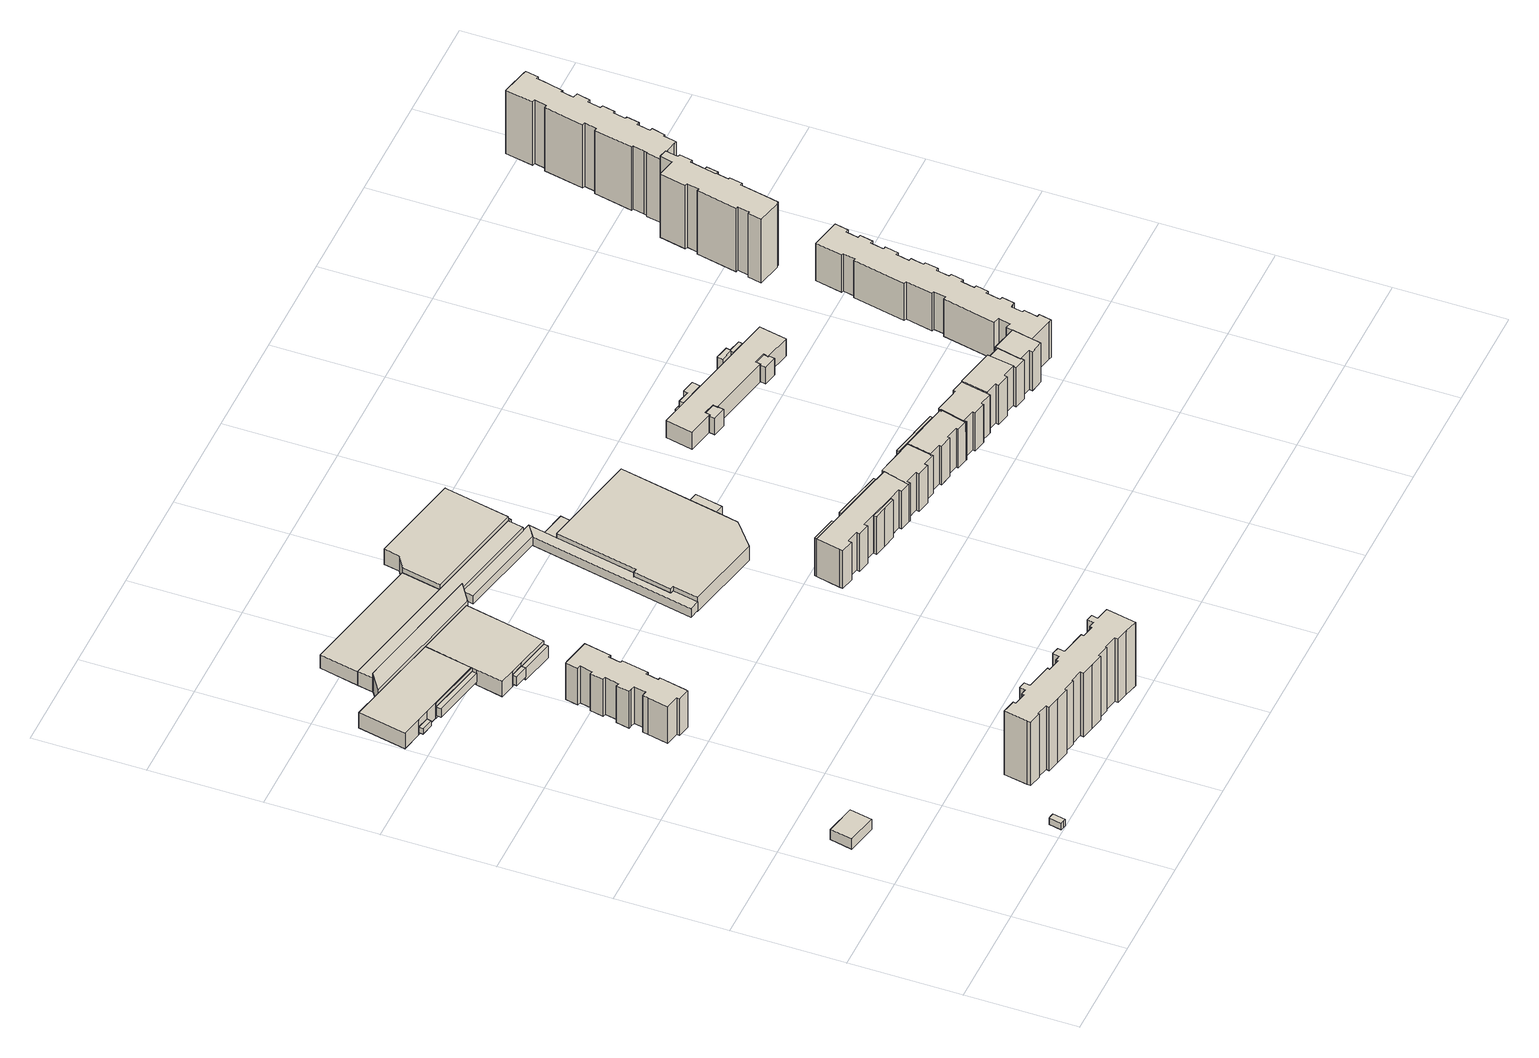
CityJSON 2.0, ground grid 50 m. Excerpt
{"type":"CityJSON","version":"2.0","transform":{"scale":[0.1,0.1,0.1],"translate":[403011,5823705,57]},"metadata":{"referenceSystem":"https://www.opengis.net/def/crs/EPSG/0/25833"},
"CityObjects":{
"building1":{"type":"Building","attributes":{"Gemeindeschluessel":"11000010","BezugspunktDach":"2200","function":"31001_2000","measuredHeight":5.37,"storeysAboveGround":1},"address":[{"country":"Germany","locality":"Berlin","thoroughfareNumber":"54 (2)","thoroughfareName":"Mehrower Allee"}],"geometry":[{"type":"Solid","lod":"1","boundaries":[[[[0,1,2,3]],[[4,5,6,7]],[[4,7,3,2]],[[5,4,2,1]],[[6,5,1,0]],[[7,6,0,3]]]]}]},
"building2":{"type":"Building","attributes":{"Gemeindeschluessel":"11000010","BezugspunktDach":"2200","function":"31001_2523","measuredHeight":3.44,"storeysAboveGround":1},"address":[{"country":"Germany","locality":"Berlin","thoroughfareNumber":"70 (1)","thoroughfareName":"Lea-Grundig-Straße"}],"geometry":[{"type":"Solid","lod":"1","boundaries":[[[[8,9,10,11,12,13]],[[14,15,16,17,18,19]],[[14,19,13,12]],[[15,14,12,11]],[[16,15,11,10]],[[17,16,10,9]],[[18,17,9,8]],[[19,18,8,13]]]]}]},
"building3":{"type":"Building","attributes":{"Gemeindeschluessel":"11000010","BezugspunktDach":"2200","function":"51009_1610","measuredHeight":2.82,"storeysAboveGround":0},"address":[{"country":"Germany","locality":"Berlin"}],"geometry":[{"type":"Solid","lod":"1","boundaries":[[[[20,21,22,23]],[[24,25,26,27]],[[24,27,23,22]],[[25,24,22,21]],[[26,25,21,20]],[[27,26,20,23]]]]}]},
"building4":{"type":"Building","attributes":{"Gemeindeschluessel":"11000010","BezugspunktDach":"2200","function":"31001_1010","measuredHeight":19.75,"storeysAboveGround":6},"address":[{"country":"Germany","locality":"Berlin","thoroughfareNumber":"1, 3, 5","thoroughfareName":"Oberweißbacher Straße"}],"geometry":[{"type":"Solid","lod":"1","boundaries":[[[[28,29,30,31,32,33,34,35,36,37,38,39,40,41,42,43,44,45,46,47,48,49,50,51,52,53,54,55,56,57]],[[58,59,60,61,62,63,64,65,66,67,68,69,70,71,72,73,74,75,76,77,78,79,80,81,82,83,84,85,86,87]],[[58,87,57,56]],[[59,58,56,55]],[[60,59,55,54]],[[61,60,54,53]],[[62,61,53,52]],[[63,62,52,51]],[[64,63,51,50]],[[65,64,50,49]],[[66,65,49,48]],[[67,66,48,47]],[[68,67,47,46]],[[69,68,46,45]],[[70,69,45,44]],[[71,70,44,43]],[[72,71,43,42]],[[73,72,42,41]],[[74,73,41,40]],[[75,74,40,39]],[[76,75,39,38]],[[77,76,38,37]],[[78,77,37,36]],[[79,78,36,35]],[[80,79,35,34]],[[81,80,34,33]],[[82,81,33,32]],[[83,82,32,31]],[[84,83,31,30]],[[85,84,30,29]],[[86,85,29,28]],[[87,86,28,57]]]]}]},
"building5":{"type":"Building","attributes":{"Gemeindeschluessel":"11000010","BezugspunktDach":"2200","function":"51009_1610","measuredHeight":4.54,"storeysAboveGround":0},"address":[{"country":"Germany","locality":"Berlin"}],"geometry":[{"type":"Solid","lod":"1","boundaries":[[[[88,89,90,91]],[[92,93,94,95]],[[92,95,91,90]],[[93,92,90,89]],[[94,93,89,88]],[[95,94,88,91]]]]}]},
"building6":{"type":"Building","attributes":{"Gemeindeschluessel":"11000010","BezugspunktDach":"2200","function":"31001_1010","measuredHeight":34.11,"storeysAboveGround":11},"address":[{"country":"Germany","locality":"Berlin","thoroughfareNumber":"80, 82, 84","thoroughfareName":"Mehrower Allee"}],"geometry":[{"type":"Solid","lod":"1","boundaries":[[[[96,97,98,99,100,101,102,103,104,105,106,107,108,109,110,111,112,113,114,115,116,117,118,119,120,121,122,123,124,125,126,127,128,129,130,131,132,133,134,135,136,137,138,139,140,141,142,143,144]],[[145,146,147,148,149,150,151,152,153,154,155,156,157,158,159,160,161,162,163,164,165,166,167,168,169,170,171,172,173,174,175,176,177,178,179,180,181,182,183,184,185,186,187,188,189,190,191,192,193]],[[145,193,144,143]],[[146,145,143,142]],[[147,146,142,141]],[[148,147,141,140]],[[149,148,140,139]],[[150,149,139,138]],[[151,150,138,137]],[[152,151,137,136]],[[153,152,136,135]],[[154,153,135,134]],[[155,154,134,133]],[[156,155,133,132]],[[157,156,132,131]],[[158,157,131,130]],[[159,158,130,129]],[[160,159,129,128]],[[161,160,128,127]],[[162,161,127,126]],[[163,162,126,125]],[[164,163,125,124]],[[165,164,124,123]],[[166,165,123,122]],[[167,166,122,121]],[[168,167,121,120]],[[169,168,120,119]],[[170,169,119,118]],[[171,170,118,117]],[[172,171,117,116]],[[173,172,116,115]],[[174,173,115,114]],[[175,174,114,113]],[[176,175,113,112]],[[177,176,112,111]],[[178,177,111,110]],[[179,178,110,109]],[[180,179,109,108]],[[181,180,108,107]],[[182,181,107,106]],[[183,182,106,105]],[[184,183,105,104]],[[185,184,104,103]],[[186,185,103,102]],[[187,186,102,101]],[[188,187,101,100]],[[189,188,100,99]],[[190,189,99,98]],[[191,190,98,97]],[[192,191,97,96]],[[193,192,96,144]]]]}]},
"building7":{"type":"Building","attributes":{"Gemeindeschluessel":"11000010","BezugspunktDach":"2200","function":"51009_1610","measuredHeight":5.27,"storeysAboveGround":0},"address":[{"country":"Germany","locality":"Berlin"}],"geometry":[{"type":"Solid","lod":"1","boundaries":[[[[194,195,196,197]],[[198,199,200,201]],[[198,201,197,196]],[[199,198,196,195]],[[200,199,195,194]],[[201,200,194,197]]]]}]},
"building8":{"type":"Building","attributes":{"name":"Tal Center","Gemeindeschluessel":"11000010","function":"31001_2052"},"address":[{"country":"Germany","locality":"Berlin","thoroughfareNumber":"7, 9","thoroughfareName":"Oberweißbacher Straße"}],"children":["building8-1","building8-2","building8-3","building8-4","building8-5","building8-6","building8-7","building8-8","building8-9"]},
"building8-1":{"type":"BuildingPart","attributes":{"BezugspunktDach":"2200","measuredHeight":8.15,"storeysAboveGround":2},"parents":["building8"],"geometry":[{"type":"MultiSurface","lod":"1","boundaries":[[[202,203,204,205,206,207,208,209]],[[210,211,212,213,214,215,216,217]],[[210,217,209,208]],[[211,210,208,207]],[[218,219,218,207,211,207,206]],[[214,213,205,204]],[[220,221,204,203]],[[216,215,203,202]],[[217,216,202,209]],[[211,207,218,219]],[[212,219,218,206]],[[213,212,206,205]],[[222,215,214,221,220]]]}]},
"building8-2":{"type":"BuildingPart","attributes":{"BezugspunktDach":"2200","measuredHeight":6.35,"storeysAboveGround":2},"parents":["building8"],"geometry":[{"type":"MultiSurface","lod":"1","boundaries":[[[223,221,220,224]],[[215,214,225,226]],[[215,226,224,220]],[[225,214,221,223]],[[226,225,223,224]],[[215,227,220,221,214,228]]]}]},
"building8-3":{"type":"BuildingPart","attributes":{"BezugspunktDach":"2200","measuredHeight":8.08,"storeysAboveGround":2},"parents":["building8"],"geometry":[{"type":"Solid","lod":"1","boundaries":[[[[207,218,229,230]],[[231,219,211,232]],[[231,232,230,229]],[[232,211,207,230]],[[219,231,229,218]],[[211,219,218,207]]]]}]},
"building8-4":{"type":"BuildingPart","attributes":{"BezugspunktDach":"2200","measuredHeight":8.08,"storeysAboveGround":2},"parents":["building8"],"geometry":[{"type":"Solid","lod":"1","boundaries":[[[[233,234,229,218,206,235,236,237]],[[238,239,212,219,231,240,241,242]],[[238,242,237,236]],[[239,238,236,235]],[[219,212,206,218]],[[240,231,229,234]],[[241,240,234,233]],[[242,241,233,237]],[[212,239,235,206]],[[231,219,218,229]]]]}]},
"building8-5":{"type":"BuildingPart","attributes":{"BezugspunktDach":"2200","measuredHeight":10.03,"storeysAboveGround":2},"parents":["building8"],"geometry":[{"type":"MultiSurface","lod":"1","boundaries":[[[243,244,245,246,247,248]],[[249,250,251,252,253,239]],[[249,239,248,247]],[[250,249,247,246]],[[254,255,246,245]],[[252,251,245,244]],[[253,252,244,243]],[[256,235,206,212,253,243,248],[213,212,206,205]],[[251,250,255,254]],[[206,212,213,205]],[[239,212,206,235,256]]]}]},
"building8-6":{"type":"BuildingPart","attributes":{"BezugspunktDach":"2200","measuredHeight":7.48,"storeysAboveGround":2},"parents":["building8"],"geometry":[{"type":"MultiSurface","lod":"1","boundaries":[[[254,257,258,259,260,261,255]],[[262,263,264,265,266,251,250]],[[262,250,255,261]],[[267,268,261,260]],[[264,263,269,270]],[[265,264,259,258]],[[266,265,258,257]],[[251,266,257,254]],[[263,262,268,267]],[[270,269,260,259]],[[250,251,254,255]]]}]},
"building8-7":{"type":"BuildingPart","attributes":{"BezugspunktDach":"2200","measuredHeight":4.3,"storeysAboveGround":2},"parents":["building8"],"geometry":[{"type":"Solid","lod":"1","boundaries":[[[[271,272,273,274]],[[275,276,277,278]],[[276,275,273,272]],[[277,276,272,271]],[[278,277,271,274]],[[275,278,274,273]]]]}]},
"building8-8":{"type":"BuildingPart","attributes":{"BezugspunktDach":"2200","measuredHeight":8.22,"storeysAboveGround":2},"parents":["building8"],"geometry":[{"type":"MultiSurface","lod":"1","boundaries":[[[279,280,281,282,283,284,285,286,287,288]],[[289,290,291,292,293,275,278,294,270,269]],[[289,295,267,288,287]],[[290,289,287,286]],[[291,290,286,285]],[[292,291,285,284]],[[293,292,284,283]],[[275,293,283,282]],[[296,274,273,282,281]],[[275,297,275,278]],[[294,278,281,280]],[[270,294,280,279]],[[260,259,270,279,288]],[[269,298,267,295,289]],[[278,275,297,273,274,296]],[[299,269,270,259,260]]]}]},
"building8-9":{"type":"BuildingPart","attributes":{"BezugspunktDach":"2200","measuredHeight":8.09,"storeysAboveGround":2},"parents":["building8"],"geometry":[{"type":"Solid","lod":"1","boundaries":[[[[267,295,300,268]],[[301,302,263,262]],[[301,262,268,300]],[[302,301,300,295]],[[263,302,295,289,269,267]],[[267,269,289,295]],[[262,263,267,268]]]]}]},
"building9":{"type":"Building","attributes":{"Gemeindeschluessel":"11000010","BezugspunktDach":"2200","function":"51009_1610","measuredHeight":4.41,"storeysAboveGround":0},"address":[{"country":"Germany","locality":"Berlin"}],"geometry":[{"type":"Solid","lod":"1","boundaries":[[[[303,304,305,306,307]],[[308,309,310,311,312]],[[308,312,307,306]],[[309,308,306,305]],[[310,309,305,304]],[[311,310,304,303]],[[312,311,303,307]]]]}]},
"building10":{"type":"Building","attributes":{"Gemeindeschluessel":"11000010","BezugspunktDach":"2200","function":"51009_1610","measuredHeight":4.65,"storeysAboveGround":0},"address":[{"country":"Germany","locality":"Berlin"}],"geometry":[{"type":"Solid","lod":"1","boundaries":[[[[313,314,315,316,317,318,319,320,321,322]],[[323,324,325,326,327,328,329,330,331,332]],[[323,332,322,321]],[[324,323,321,320]],[[325,324,320,319]],[[326,325,319,318]],[[327,326,318,317]],[[328,327,317,316]],[[329,328,316,315]],[[330,329,315,314]],[[331,330,314,313]],[[332,331,313,322]]]]}]},
"building11":{"type":"Building","attributes":{"Gemeindeschluessel":"11000010","BezugspunktDach":"2200","function":"31001_2053","measuredHeight":7.64,"storeysAboveGround":1},"address":[{"country":"Germany","locality":"Berlin","thoroughfareNumber":"2, 4","thoroughfareName":"Oberweißbacher Straße"}],"geometry":[{"type":"Solid","lod":"1","boundaries":[[[[333,334,335,336,337,338,339,340,341,342,343,344]],[[345,346,347,348,349,350,351,352,353,354,355,356]],[[345,356,344,343]],[[346,345,343,342]],[[347,346,342,341]],[[348,347,341,340]],[[349,348,340,339]],[[350,349,339,338]],[[351,350,338,337]],[[352,351,337,336]],[[353,352,336,335]],[[354,353,335,334]],[[355,354,334,333]],[[356,355,333,344]]]]}]},
"building12":{"type":"Building","attributes":{"Gemeindeschluessel":"11000010","BezugspunktDach":"2200","function":"51009_1610","measuredHeight":5.25,"storeysAboveGround":0},"address":[{"country":"Germany","locality":"Berlin"}],"geometry":[{"type":"Solid","lod":"1","boundaries":[[[[357,358,359,360]],[[361,362,363,364]],[[361,364,360,359]],[[362,361,359,358]],[[363,362,358,357]],[[364,363,357,360]]]]}]},
"building13":{"type":"Building","attributes":{"Gemeindeschluessel":"11000010","function":"51009_1610"},"address":[{"country":"Germany","locality":"Berlin"}],"children":["building13-1","building13-2"]},
"building13-1":{"type":"BuildingPart","attributes":{"BezugspunktDach":"2200","measuredHeight":4.47,"storeysAboveGround":0},"parents":["building13"],"geometry":[{"type":"Solid","lod":"1","boundaries":[[[[365,366,367,368,369]],[[370,371,372,373,374]],[[370,374,369,368]],[[371,370,368,367]],[[372,371,367,366]],[[374,373,365,369]],[[373,372,366,365]]]]}]},
"building13-2":{"type":"BuildingPart","attributes":{"BezugspunktDach":"2200","measuredHeight":4.79,"storeysAboveGround":0},"parents":["building13"],"geometry":[{"type":"MultiSurface","lod":"1","boundaries":[[[375,376,377,378,379,380]],[[381,382,373,372,383,384]],[[381,384,380,379]],[[382,381,379,378]],[[373,382,378,377]],[[366,365,373,377,376]],[[383,372,376,375]],[[384,383,375,380]],[[372,373,365,366]]]}]},
"building14":{"type":"Building","attributes":{"Gemeindeschluessel":"11000010","BezugspunktDach":"2200","function":"51009_1610","measuredHeight":5.05,"storeysAboveGround":0},"address":[{"country":"Germany","locality":"Berlin"}],"geometry":[{"type":"Solid","lod":"1","boundaries":[[[[385,386,387,388]],[[352,389,390,353]],[[352,353,388,387]],[[389,352,387,386]],[[390,389,386,385]],[[353,390,385,388]]]]}]},
"building15":{"type":"Building","attributes":{"Gemeindeschluessel":"11000010","function":"31001_1010"},"address":[{"country":"Germany","locality":"Berlin","thoroughfareNumber":"79, 81, 83, 85, 87, 89, 91, 93, 95, 97","thoroughfareName":"Mehrower Allee"}],"children":["building15-1","building15-2","building15-3","building15-4","building15-5","building15-6","building15-7","building15-8","building15-9","building15-10","building15-11"]},
"building15-1":{"type":"BuildingPart","attributes":{"BezugspunktDach":"2200","measuredHeight":20.21,"storeysAboveGround":6},"parents":["building15"],"geometry":[{"type":"Solid","lod":"1","boundaries":[[[[391,392,393,394,395,396,397,398,399,400,401,402,403,404,405,406,407,408,409]],[[410,411,412,413,414,415,416,417,418,419,420,421,422,423,424,425,426,427,428]],[[410,428,409,408]],[[411,410,408,407]],[[413,412,406,405]],[[415,414,404,403]],[[416,415,403,402]],[[418,417,401,400]],[[419,418,400,399]],[[420,419,399,398]],[[422,421,397,396]],[[423,422,396,395]],[[424,423,395,394]],[[425,424,394,393]],[[426,425,393,392]],[[427,426,392,391]],[[428,427,391,409]],[[412,411,407,406]],[[405,404,414,413]],[[417,416,402,401]],[[398,397,421,420]]]]}]},
"building15-2":{"type":"BuildingPart","attributes":{"BezugspunktDach":"2200","measuredHeight":20.21,"storeysAboveGround":6},"parents":["building15"],"geometry":[{"type":"Solid","lod":"1","boundaries":[[[[406,429,430,407]],[[431,432,412,411]],[[431,411,407,430]],[[432,431,430,429]],[[412,432,429,406]],[[411,412,406,407]]]]}]},
"building15-3":{"type":"BuildingPart","attributes":{"BezugspunktDach":"2200","measuredHeight":20.53,"storeysAboveGround":6},"parents":["building15"],"geometry":[{"type":"MultiSurface","lod":"1","boundaries":[[[433,434,435,436,437,438,439,440,441,442,443]],[[444,445,446,447,448,449,450,451,452,453,454]],[[455,456,457,443,442]],[[446,445,441,440]],[[447,458,459,460,446,440,439]],[[448,447,439,438]],[[449,448,438,437]],[[450,449,437,436]],[[451,450,436,435]],[[452,451,435,434]],[[453,452,434,433]],[[454,453,433,443]],[[444,454,457,456,455]],[[445,461,444,442,441,462]],[[463,459,458,447]],[[463,446,460,459]]]}]},
"building15-4":{"type":"BuildingPart","attributes":{"BezugspunktDach":"2200","measuredHeight":20.32,"storeysAboveGround":6},"parents":["building15"],"geometry":[{"type":"MultiSurface","lod":"1","boundaries":[[[464,465,466,467,468,469,470,456,455,471,472,473,474]],[[416,475,476,444,454,477,478,479,480,481,482,483,417]],[[402,401,474,473]],[[475,416,473,472]],[[476,475,472,471]],[[478,477,470,469]],[[479,478,469,468]],[[480,479,468,467]],[[481,480,467,466]],[[482,481,466,465]],[[483,482,465,464]],[[417,483,464,474]],[[416,417,401,402]],[[476,484,471,455,444,485]],[[454,486,444,487,455,456]]]}]},
"building15-5":{"type":"BuildingPart","attributes":{"BezugspunktDach":"2200","measuredHeight":20.71,"storeysAboveGround":6},"parents":["building15"],"geometry":[{"type":"Solid","lod":"1","boundaries":[[[[488,489,490,491,492,493,494,495,496,497,498,499,500,501,502,460,459,458]],[[463,446,503,504,505,506,507,508,509,510,511,512,513,514,515,516,517,447]],[[503,446,460,502]],[[504,503,502,501]],[[505,504,501,500]],[[506,505,500,499]],[[507,506,499,498]],[[510,509,496,495]],[[511,510,495,494]],[[512,511,494,493]],[[513,512,493,492]],[[514,513,492,491]],[[515,514,491,490]],[[516,515,490,489]],[[517,516,489,488]],[[447,517,488,458]],[[463,447,458,459]],[[463,459,460,446]],[[508,507,498,497]],[[496,509,508,497]]]]}]},
"building15-6":{"type":"BuildingPart","attributes":{"BezugspunktDach":"2200","measuredHeight":20.93,"storeysAboveGround":6},"parents":["building15"],"geometry":[{"type":"MultiSurface","lod":"1","boundaries":[[[518,519,520,521,522,523,524,525,526,527]],[[507,528,529,530,531,532,533,534,535,509]],[[507,498,497,496,527,526]],[[528,507,526,525]],[[529,528,525,524]],[[536,537,524,523]],[[538,536,523,522]],[[532,531,522,521]],[[533,532,521,520]],[[534,533,520,519]],[[535,534,519,518]],[[509,535,518,527]],[[508,497,498,507,539]],[[508,509,496,497]],[[530,529,540,537,536]],[[531,530,536,538]]]}]},
"building15-7":{"type":"BuildingPart","attributes":{"BezugspunktDach":"2200","measuredHeight":20.89,"storeysAboveGround":6},"parents":["building15"],"geometry":[{"type":"MultiSurface","lod":"1","boundaries":[[[541,542,543,544,537,536,538,545]],[[531,530,529,546,547,548,549,550]],[[531,550,545,538]],[[546,529,537,544]],[[549,548,542,541]],[[550,549,541,545]],[[530,531,551,538,536]],[[529,530,536,537]],[[547,546,544,543]],[[548,547,543,542]]]}]},
"building15-8":{"type":"BuildingPart","attributes":{"BezugspunktDach":"2200","measuredHeight":20.93,"storeysAboveGround":6},"parents":["building15"],"geometry":[{"type":"MultiSurface","lod":"1","boundaries":[[[552,553,554,555,556,557,558,559,560,561]],[[546,562,563,564,565,566,567,568,548,547]],[[546,547,561,560],[547,546,544,543]],[[562,546,560,559]],[[563,562,559,558]],[[564,563,558,557]],[[565,564,557,556]],[[566,565,556,555]],[[567,566,555,554]],[[568,567,554,553]],[[548,568,553,552]],[[547,543,542,552,561]],[[544,546,547,543]],[[548,542,543,547]]]}]},
"building15-9":{"type":"BuildingPart","attributes":{"BezugspunktDach":"2200","measuredHeight":20.8,"storeysAboveGround":6},"parents":["building15"],"geometry":[{"type":"MultiSurface","lod":"1","boundaries":[[[569,570,571,572]],[[573,574,445,476]],[[573,476,572,571]],[[574,573,571,570]],[[445,574,570,569]],[[575,471,455,442,441,569,572]],[[445,441,442,444]],[[476,444,455,471,575]]]}]},
"building15-10":{"type":"BuildingPart","attributes":{"BezugspunktDach":"2200","measuredHeight":20.43,"storeysAboveGround":6},"parents":["building15"],"geometry":[{"type":"MultiSurface","lod":"1","boundaries":[[[576,577,578,579]],[[580,581,414,413]],[[580,413,579,578]],[[581,580,578,577]],[[414,581,577,576]],[[405,404,576,579]],[[413,414,404,405]]]}]},
"building15-11":{"type":"BuildingPart","attributes":{"BezugspunktDach":"2200","measuredHeight":20.21,"storeysAboveGround":6},"parents":["building15"],"geometry":[{"type":"Solid","lod":"1","boundaries":[[[[582,583,398,397,584]],[[421,420,585,586,587]],[[421,587,584,397]],[[585,420,398,583]],[[586,585,583,582]],[[587,586,582,584]],[[421,397,398,420]]]]}]},
"building16":{"type":"Building","attributes":{"Gemeindeschluessel":"11000010","BezugspunktDach":"2200","function":"51009_1610","measuredHeight":8.85,"storeysAboveGround":0},"address":[{"country":"Germany","locality":"Berlin"}],"geometry":[{"type":"Solid","lod":"1","boundaries":[[[[588,589,590,591,592,593,594,595]],[[596,597,598,599,600,601,602,603]],[[596,603,595,594]],[[597,596,594,593]],[[598,597,593,592]],[[599,598,592,591]],[[600,599,591,590]],[[601,600,590,589]],[[602,601,589,588]],[[603,602,588,595]]]]}]},
"building17":{"type":"Building","attributes":{"Gemeindeschluessel":"11000010","BezugspunktDach":"2200","function":"51009_1610","measuredHeight":3.96,"storeysAboveGround":0},"address":[{"country":"Germany","locality":"Berlin"}],"geometry":[{"type":"Solid","lod":"1","boundaries":[[[[604,605,606,607]],[[608,609,610,611]],[[608,611,607,606]],[[609,608,606,605]],[[610,609,605,604]],[[611,610,604,607]]]]}]},
"building18":{"type":"Building","attributes":{"Gemeindeschluessel":"11000010","function":"31001_3065"},"address":[{"country":"Germany","locality":"Berlin","thoroughfareNumber":"10, 8","thoroughfareName":"Oberweißbacher Straße"}],"children":["building18-1","building18-2","building18-3"]},
"building18-1":{"type":"BuildingPart","attributes":{"BezugspunktDach":"2200","measuredHeight":9.3,"storeysAboveGround":3},"parents":["building18"],"geometry":[{"type":"MultiSurface","lod":"1","boundaries":[[[612,613,614,615,616,617,618,619,620,621,622,623,624,625,626,627,628,629,630,631]],[[632,633,634,635,636,637,638,639,640,641,642,643,644,645,646,647,648,649,650,651]],[[632,651,631,630]],[[633,632,630,629]],[[635,634,628,627]],[[636,635,652,653]],[[637,636,626,625]],[[638,637,625,624]],[[639,638,624,623]],[[640,639,623,622]],[[641,640,622,621]],[[642,641,621,620]],[[643,642,620,619]],[[644,643,619,618]],[[645,644,618,617]],[[646,645,617,616]],[[647,646,616,615]],[[648,647,615,614]],[[649,648,614,613]],[[650,649,613,612]],[[651,650,612,631]],[[634,633,629,628,654]],[[653,652,627,626]]]}]},
"building18-2":{"type":"BuildingPart","attributes":{"BezugspunktDach":"2200","measuredHeight":9.44,"storeysAboveGround":3},"parents":["building18"],"geometry":[{"type":"MultiSurface","lod":"1","boundaries":[[[655,656,657,658,659,660]],[[661,662,663,664,634,633]],[[661,633,660,659]],[[662,661,659,658]],[[663,662,658,657]],[[664,663,657,656]],[[634,664,656,655]],[[629,628,655,660]],[[633,634,628,629]]]}]},
"building18-3":{"type":"BuildingPart","attributes":{"BezugspunktDach":"2200","measuredHeight":9.21,"storeysAboveGround":3},"parents":["building18"],"geometry":[{"type":"MultiSurface","lod":"1","boundaries":[[[665,666,667,668,669,670,671,672]],[[673,674,675,676,653,652,677,678]],[[673,678,672,671]],[[674,673,671,670]],[[675,674,670,669]],[[676,675,669,668]],[[653,676,668,667]],[[627,626,653,667,666]],[[677,652,666,665]],[[678,677,665,672]],[[628,634,635,627]],[[652,653,626,627]]]}]},
"building19":{"type":"Building","attributes":{"Gemeindeschluessel":"11000010","BezugspunktDach":"2200","function":"51009_1610","measuredHeight":8.98,"storeysAboveGround":0},"address":[{"country":"Germany","locality":"Berlin"}],"geometry":[{"type":"Solid","lod":"1","boundaries":[[[[679,680,681,682,683,684,685,686]],[[687,688,689,690,691,692,693,694]],[[687,694,686,685]],[[688,687,685,684]],[[689,688,684,683]],[[690,689,683,682]],[[691,690,682,681]],[[692,691,681,680]],[[693,692,680,679]],[[694,693,679,686]]]]}]},
"building20":{"type":"Building","attributes":{"Gemeindeschluessel":"11000010","BezugspunktDach":"2200","function":"51009_1610","measuredHeight":2.52,"storeysAboveGround":0},"address":[{"country":"Germany","locality":"Berlin"}],"geometry":[{"type":"Solid","lod":"1","boundaries":[[[[695,696,697,698]],[[699,700,701,702]],[[699,702,698,697]],[[700,699,697,696]],[[701,700,696,695]],[[702,701,695,698]]]]}]},
"building21":{"type":"Building","attributes":{"Gemeindeschluessel":"11000010","BezugspunktDach":"2200","function":"31001_1010","measuredHeight":19.98,"storeysAboveGround":6},"address":[{"country":"Germany","locality":"Berlin","thoroughfareNumber":"285, 287, 289, 291, 293, 295, 297","thoroughfareName":"Blumberger Damm"}],"geometry":[{"type":"Solid","lod":"1","boundaries":[[[[703,704,705,706,707,708,709,710,711,712,713,714,715,716,717,718,719,720,721,722,723,724,725,726,727,728,729,730,731,732,733,734,735,736,737,738,739,740,741,742,743,744,745,746,747,748,749,750,751,752,753,754,755,756]],[[757,758,759,760,761,762,763,764,765,766,767,768,769,770,771,772,773,774,775,776,777,778,779,780,781,782,783,784,785,786,787,788,789,790,791,792,793,794,795,796,797,798,799,800,801,802,803,804,805,806,807,808,809,810]],[[757,810,756,755]],[[758,757,755,754]],[[759,758,754,753]],[[760,759,753,752]],[[761,760,752,751]],[[762,761,751,750]],[[763,762,750,749]],[[764,763,749,748]],[[765,764,748,747]],[[766,765,747,746]],[[767,766,746,745]],[[768,767,745,744]],[[769,768,744,743]],[[770,769,743,742]],[[771,770,742,741]],[[772,771,741,740]],[[773,772,740,739]],[[774,773,739,738]],[[775,774,738,737]],[[776,775,737,736]],[[777,776,736,735]],[[778,777,735,734]],[[779,778,734,733]],[[780,779,733,732]],[[781,780,732,731]],[[782,781,731,730]],[[783,782,730,729]],[[784,783,729,728]],[[785,784,728,727]],[[786,785,727,726]],[[787,786,726,725]],[[788,787,725,724]],[[789,788,724,723]],[[790,789,723,722]],[[791,790,722,721]],[[792,791,721,720]],[[793,792,720,719]],[[794,793,719,718]],[[795,794,718,717]],[[796,795,717,716]],[[797,796,716,715]],[[798,797,715,714]],[[799,798,714,713]],[[800,799,713,712]],[[801,800,712,711]],[[802,801,711,710]],[[803,802,710,709]],[[804,803,709,708]],[[805,804,708,707]],[[806,805,707,706]],[[807,806,706,705]],[[808,807,705,704]],[[809,808,704,703]],[[810,809,703,756]]]]}]},
"building22":{"type":"Building","attributes":{"Gemeindeschluessel":"11000010","BezugspunktDach":"2200","function":"31001_1010","measuredHeight":34.12,"storeysAboveGround":11},"address":[{"country":"Germany","locality":"Berlin","thoroughfareNumber":"299, 301","thoroughfareName":"Blumberger Damm"}],"geometry":[{"type":"Solid","lod":"1","boundaries":[[[[811,812,813,814,815,816,817,818,819,820,821,822,823,824,825,826,827,828,829,830,831,832,833,834,835,836,837,838,839,840]],[[841,842,843,844,845,846,847,848,849,850,851,852,853,854,855,856,857,858,859,860,861,862,863,864,865,866,867,868,869,870]],[[841,870,840,839]],[[842,841,839,838]],[[843,842,838,837]],[[844,843,837,836]],[[845,844,836,835]],[[846,845,835,834]],[[847,846,834,833]],[[848,847,833,832]],[[849,848,832,831]],[[850,849,831,830]],[[851,850,830,829]],[[852,851,829,828]],[[853,852,828,827]],[[854,853,827,826]],[[855,854,826,825]],[[856,855,825,824]],[[857,856,824,823]],[[858,857,823,822]],[[859,858,822,821]],[[860,859,821,820]],[[861,860,820,819]],[[862,861,819,818]],[[863,862,818,817]],[[864,863,817,816]],[[865,864,816,815]],[[866,865,815,814]],[[867,866,814,813]],[[868,867,813,812]],[[869,868,812,811]],[[870,869,811,840]]]]}]},
"building23":{"type":"Building","attributes":{"Gemeindeschluessel":"11000010","BezugspunktDach":"2200","function":"31001_2523","measuredHeight":32.64,"storeysAboveGround":1},"address":[{"country":"Germany","locality":"Berlin","thoroughfareNumber":"299 (1)","thoroughfareName":"Blumberger Damm"}],"geometry":[{"type":"Solid","lod":"1","boundaries":[[[[871,872,873,874]],[[875,876,877,878]],[[875,878,874,873]],[[876,875,873,872]],[[877,876,872,871]],[[878,877,871,874]]]]}]},
"building24":{"type":"Building","attributes":{"Gemeindeschluessel":"11000010","BezugspunktDach":"2200","function":"31001_1010","measuredHeight":33.98,"storeysAboveGround":11},"address":[{"country":"Germany","locality":"Berlin","thoroughfareNumber":"303, 305, 307","thoroughfareName":"Blumberger Damm"}],"geometry":[{"type":"Solid","lod":"1","boundaries":[[[[879,880,881,882,883,884,885,886,887,888,889,890,891,892,893,894,895,896,897,898,899,900,901,902,903,904,905,906,907,908,909,910,911,912,913,914,915,916,917,918,919,920,921,922,923,924,925]],[[926,927,928,929,930,931,932,933,934,935,936,937,938,939,940,941,942,943,944,945,946,947,948,949,950,951,952,953,954,955,956,957,958,959,960,961,962,963,964,965,966,967,968,969,970,971,972]],[[926,972,925,924]],[[927,926,924,923]],[[928,927,923,922]],[[929,928,922,921]],[[930,929,921,920]],[[931,930,920,919]],[[932,931,919,918]],[[933,932,918,917]],[[934,933,917,916]],[[935,934,916,915]],[[936,935,915,914]],[[937,936,914,913]],[[938,937,913,912]],[[939,938,912,911]],[[940,939,911,910]],[[941,940,910,909]],[[942,941,909,908]],[[943,942,908,907]],[[944,943,907,906]],[[945,944,906,905]],[[946,945,905,904]],[[947,946,904,903]],[[948,947,903,902]],[[949,948,902,901]],[[950,949,901,900]],[[951,950,900,899]],[[952,951,899,898]],[[953,952,898,897]],[[954,953,897,896]],[[955,954,896,895]],[[956,955,895,894]],[[957,956,894,893]],[[958,957,893,892]],[[959,958,892,891]],[[960,959,891,890]],[[961,960,890,889]],[[962,961,889,888]],[[963,962,888,887]],[[964,963,887,886]],[[965,964,886,885]],[[966,965,885,884]],[[967,966,884,883]],[[968,967,883,882]],[[969,968,882,881]],[[970,969,881,880]],[[971,970,880,879]],[[972,971,879,925]]]]}]}
},
"vertices":[
[258,702,72],[278,803,72],[141,831,72],[120,731,72],[141,831,18],[278,803,18],[258,702,18],[120,731,18],
[563,4,46],[575,2,46],[586,59,46],[575,61,46],[559,64,46],[548,7,46],[559,64,11],[575,61,11],[586,59,11],[575,2,11],[563,4,11],[548,7,11],
[155,2549,50],[159,2568,50],[103,2580,50],[99,2561,50],[103,2580,22],[159,2568,22],[155,2549,22],[99,2561,22],
[476,1626,222],[475,1613,222],[530,1601,222],[533,1614,222],[559,1733,222],[547,1735,222],[559,1791,222],[571,1789,222],[596,1909,222],[584,1912,222],[595,1967,222],[608,1965,222],[633,2085,222],[515,2110,222],[500,2113,222],[488,2056,222],[503,2052,222],[491,1995,222],[476,1998,222],[464,1938,222],[478,1935,222],[465,1871,222],[450,1875,222],[438,1816,222],[453,1812,222],[472,1808,222],[461,1753,222],[437,1757,222],[432,1731,222],[413,1639,222],[432,1731,25],[437,1757,25],[461,1753,25],[472,1808,25],[453,1812,25],[438,1816,25],[450,1875,25],[465,1871,25],[478,1935,25],[464,1938,25],[476,1998,25],[491,1995,25],[503,2052,25],[488,2056,25],[500,2113,25],[515,2110,25],[633,2085,25],[608,1965,25],[595,1967,25],[584,1912,25],[596,1909,25],[571,1789,25],[559,1791,25],[547,1735,25],[559,1733,25],[533,1614,25],[530,1601,25],[475,1613,25],[476,1626,25],[413,1639,25],
[461,2478,72],[466,2499,72],[218,2552,72],[213,2530,72],[218,2552,26],[466,2499,26],[461,2478,26],[213,2530,26],
[791,201,360],[792,206,360],[847,194,360],[843,180,360],[902,167,360],[964,154,360],[965,163,360],[1023,151,360],[1024,156,360],[1082,144,360],[1078,129,360],[1139,116,360],[1198,104,360],[1200,113,360],[1256,102,360],[1257,106,360],[1320,93,360],[1318,78,360],[1374,66,360],[1436,52,360],[1439,67,360],[1463,186,360],[1401,200,360],[1408,228,360],[1377,235,360],[1372,206,360],[1345,212,360],[1341,201,360],[1285,213,360],[1287,224,360],[1171,248,360],[1177,279,360],[1142,287,360],[1136,256,360],[1110,261,360],[1109,250,360],[1050,262,360],[1054,273,360],[934,299,360],[939,326,360],[907,333,360],[902,306,360],[874,311,360],[873,299,360],[815,311,360],[818,323,360],[755,337,360],[736,230,360],[734,215,360],[736,230,19],[755,337,19],[818,323,19],[815,311,19],[873,299,19],[874,311,19],[902,306,19],[907,333,19],[939,326,19],[934,299,19],[1054,273,19],[1050,262,19],[1109,250,19],[1110,261,19],[1136,256,19],[1142,287,19],[1177,279,19],[1171,248,19],[1287,224,19],[1285,213,19],[1341,201,19],[1345,212,19],[1372,206,19],[1377,235,19],[1408,228,19],[1401,200,19],[1463,186,19],[1439,67,19],[1436,52,19],[1374,66,19],[1318,78,19],[1320,93,19],[1257,106,19],[1256,102,19],[1200,113,19],[1198,104,19],[1139,116,19],[1078,129,19],[1082,144,19],[1024,156,19],[1023,151,19],[965,163,19],[964,154,19],[902,167,19],[843,180,19],[847,194,19],[792,206,19],[791,201,19],[734,215,19],
[562,2310,73],[566,2330,73],[506,2343,73],[501,2323,73],[506,2343,24],[566,2330,24],[562,2310,24],[501,2323,24],
[506,2343,90],[566,2330,90],[721,2297,90],[797,2659,90],[512,2719,90],[466,2499,90],[461,2478,90],[436,2358,90],[461,2478,9],[466,2499,9],[512,2719,9],[797,2659,9],[721,2297,9],[566,2330,9],[506,2343,9],[436,2358,9],[467,2504,90],[467,2504,9],[566,2330,72],[721,2297,72],[566,2330,47],
[717,2276,72],[562,2310,72],[717,2276,9],[562,2310,9],[566,2330,46],[644,2314,9],
[218,2556,90],[218,2552,90],[218,2556,9],[218,2552,9],
[103,2580,90],[159,2568,90],[186,2789,90],[51,2817,90],[6,2600,90],[51,2817,9],[186,2789,9],[159,2568,9],[103,2580,9],[6,2600,9],
[805,2657,109],[805,2660,109],[891,2717,109],[267,2846,109],[266,2842,109],[186,2789,109],[266,2842,9],[267,2846,9],[891,2717,9],[805,2660,9],[805,2657,9],[891,2717,84],[267,2846,84],[186,2789,61],
[894,2716,84],[1314,2628,84],[1328,2697,84],[854,2796,84],[281,2915,84],[281,2915,9],[854,2796,9],[1328,2697,9],[1314,2628,9],[894,2716,9],[854,2796,80],[281,2915,80],[854,2796,23],[1328,2697,23],
[1362,2790,66],[1372,2838,66],[1358,2841,66],[1348,2793,66],[1358,2841,23],[1372,2838,23],[1362,2790,23],[1348,2793,23],
[1328,2697,105],[1329,2701,105],[1348,2793,105],[1358,2841,105],[1388,2986,105],[1390,2994,105],[966,3082,105],[952,3012,105],[890,2972,105],[854,2796,105],[890,2972,23],[952,3012,23],[966,3082,23],[1390,2994,23],[1388,2986,23],[1329,2701,23],[890,2972,80],[1348,2793,25],[1358,2841,43],[854,2796,37],[854,2796,34],
[318,3091,80],[318,3091,9],[890,2972,9],
[1295,2580,67],[1353,2620,67],[1314,2628,67],[894,2716,67],[883,2665,67],[894,2716,23],[1314,2628,23],[1353,2620,23],[1295,2580,23],[883,2665,23],
[1188,1827,66],[1212,1943,66],[1195,1947,66],[1231,2119,66],[1248,2116,66],[1326,2489,66],[1338,2545,66],[1353,2620,66],[1295,2580,66],[1140,1837,66],[1295,2580,20],[1353,2620,20],[1338,2545,20],[1326,2489,20],[1248,2116,20],[1231,2119,20],[1195,1947,20],[1212,1943,20],[1188,1827,20],[1140,1837,20],
[1544,1753,90],[1659,1848,90],[1684,1965,90],[1710,2089,90],[1774,2395,90],[1439,2465,90],[1326,2489,90],[1248,2116,90],[1231,2119,90],[1195,1947,90],[1212,1943,90],[1188,1827,90],[1212,1943,14],[1195,1947,14],[1231,2119,14],[1248,2116,14],[1326,2489,14],[1439,2465,14],[1774,2395,14],[1710,2089,14],[1684,1965,14],[1659,1848,14],[1544,1753,14],[1188,1827,14],
[1439,2465,65],[1451,2522,65],[1338,2545,65],[1326,2489,65],[1338,2545,12],[1451,2522,12],[1439,2465,12],[1326,2489,12],
[1372,2838,67],[1383,2836,67],[1413,2981,67],[1388,2986,67],[1358,2841,67],[1388,2986,22],[1413,2981,22],[1383,2836,22],[1372,2838,22],[1358,2841,22],
[1354,2696,68],[1383,2836,68],[1372,2838,68],[1362,2790,68],[1348,2793,68],[1329,2701,68],[1348,2793,22],[1362,2790,22],[1354,2696,22],[1329,2701,22],
[1746,1951,65],[1773,2076,65],[1710,2089,65],[1684,1965,65],[1773,2076,14],[1746,1951,14],
[1575,1326,232],[1579,1342,232],[1637,1330,232],[1634,1315,232],[1689,1304,232],[1692,1319,232],[1754,1306,232],[1872,1281,232],[1931,1269,232],[1928,1255,232],[1977,1245,232],[2010,1364,232],[1952,1376,232],[1952,1377,232],[1716,1426,232],[1662,1437,232],[1541,1463,232],[1518,1354,232],[1515,1339,232],[1518,1354,30],[1541,1463,30],[1662,1437,30],[1716,1426,30],[1952,1377,30],[1952,1376,30],[2010,1364,30],[1977,1245,30],[1928,1255,30],[1931,1269,30],[1872,1281,30],[1754,1306,30],[1692,1319,30],[1689,1304,30],[1634,1315,30],[1637,1330,30],[1579,1342,30],[1575,1326,30],[1515,1339,30],
[1663,1448,232],[1543,1472,232],[1543,1472,30],[1663,1448,30],
[2231,1218,236],[2229,1208,236],[2288,1196,236],[2290,1206,236],[2348,1194,236],[2346,1184,236],[2398,1173,236],[2429,1292,236],[2372,1304,236],[2195,1339,236],[2172,1230,236],[2195,1339,30],[2372,1304,30],[2429,1292,30],[2398,1173,30],[2346,1184,30],[2348,1194,30],[2290,1206,30],[2288,1196,30],[2229,1208,30],[2231,1218,30],[2172,1230,30],[2195,1339,233],[2172,1230,233],[2172,1230,132],[2398,1173,235],[2402,1187,235],[2429,1292,235],[2357,1306,30],[2372,1304,100],[2402,1187,30],
[1986,1243,233],[1989,1257,233],[2053,1244,233],[2050,1230,233],[2108,1218,233],[2110,1232,233],[2170,1220,233],[2135,1351,233],[2013,1375,233],[2010,1364,233],[1977,1245,233],[2013,1375,30],[2135,1351,30],[2170,1220,30],[2110,1232,30],[2108,1218,30],[2050,1230,30],[2053,1244,30],[1989,1257,30],[1986,1243,30],[2135,1351,131],[2192,1339,30],[2184,1287,30],[2195,1339,82],
[2403,1172,235],[2406,1182,235],[2465,1170,235],[2463,1160,235],[2523,1148,235],[2525,1158,235],[2584,1145,235],[2585,1149,235],[2587,1159,235],[2609,1264,235],[2612,1278,235],[2554,1290,235],[2552,1280,235],[2432,1304,235],[2431,1300,235],[2431,1300,30],[2432,1304,30],[2552,1280,30],[2554,1290,30],[2612,1278,30],[2609,1264,30],[2587,1159,30],[2585,1149,30],[2584,1145,30],[2525,1158,30],[2523,1148,30],[2463,1160,30],[2465,1170,30],[2406,1182,30],[2403,1172,30],
[2647,1146,240],[2644,1132,240],[2704,1120,240],[2707,1134,240],[2769,1121,240],[2773,1120,240],[2791,1230,240],[2792,1241,240],[2612,1278,240],[2587,1159,240],[2792,1241,30],[2791,1230,30],[2773,1120,30],[2769,1121,30],[2707,1134,30],[2704,1120,30],[2644,1132,30],[2647,1146,30],[2773,1120,239],[2791,1230,239],[2769,1121,239],[2611,1272,30],[2791,1230,170],
[2822,1095,239],[2824,1110,239],[2821,1111,239],[2845,1219,239],[2766,1107,239],[2845,1219,30],[2821,1111,30],[2824,1110,30],[2822,1095,30],[2766,1107,30],[2769,1121,135],
[2824,1110,240],[2881,1098,240],[2878,1083,240],[2938,1072,240],[2941,1086,240],[2947,1115,240],[2966,1205,240],[2847,1230,240],[2845,1219,240],[2821,1111,240],[2847,1230,30],[2966,1205,30],[2947,1115,30],[2941,1086,30],[2938,1072,30],[2878,1083,30],[2881,1098,30],
[2372,1304,238],[2374,1316,238],[2138,1363,238],[2135,1351,238],[2138,1363,30],[2374,1316,30],[2135,1351,132],
[1952,1377,235],[1954,1387,235],[1718,1438,235],[1716,1426,235],[1718,1438,30],[1954,1387,30],
[1809,1279,232],[1869,1267,232],[1751,1291,232],[1869,1267,30],[1809,1279,30],[1751,1291,30],
[2216,2137,125],[2221,2162,125],[2218,2163,125],[2222,2185,125],[2168,2196,125],[2164,2174,125],[2160,2175,125],[2155,2150,125],[2160,2175,36],[2164,2174,36],[2168,2196,36],[2222,2185,36],[2218,2163,36],[2221,2162,36],[2216,2137,36],[2155,2150,36],
[2249,2304,74],[2253,2324,74],[2195,2336,74],[2191,2317,74],[2195,2336,34],[2253,2324,34],[2249,2304,34],[2191,2317,34],
[2160,2175,128],[2164,2174,128],[2168,2196,128],[2222,2185,128],[2218,2163,128],[2221,2162,128],[2512,2102,128],[2516,2101,128],[2520,2123,128],[2575,2111,128],[2570,2090,128],[2574,2089,128],[2692,2064,128],[2717,2187,128],[2598,2212,128],[2537,2224,128],[2305,2273,128],[2187,2297,128],[2068,2322,128],[2042,2200,128],[2068,2322,35],[2187,2297,35],[2305,2273,35],[2537,2224,35],[2598,2212,35],[2717,2187,35],[2692,2064,35],[2574,2089,35],[2570,2090,35],[2575,2111,35],[2520,2123,35],[2516,2101,35],[2512,2102,35],[2221,2162,35],[2218,2163,35],[2222,2185,35],[2168,2196,35],[2164,2174,35],[2160,2175,35],[2042,2200,35],[2537,2224,38],[2598,2212,38],[2305,2273,66],
[2305,2273,129],[2313,2311,129],[2253,2324,129],[2249,2304,129],[2191,2317,129],[2187,2297,129],[2191,2317,35],[2249,2304,35],[2253,2324,35],[2313,2311,35],
[2541,2239,130],[2537,2224,130],[2598,2212,130],[2602,2231,130],[2544,2243,130],[2549,2262,130],[2488,2275,130],[2483,2251,130],[2488,2275,38],[2549,2262,38],[2544,2243,38],[2602,2231,38],[2541,2239,38],[2483,2251,38],
[2569,2063,127],[2574,2089,127],[2570,2090,127],[2575,2111,127],[2520,2123,127],[2516,2101,127],[2512,2102,127],[2507,2076,127],[2512,2102,37],[2516,2101,37],[2520,2123,37],[2575,2111,37],[2570,2090,37],[2574,2089,37],[2569,2063,37],[2507,2076,37],
[2602,2231,62],[2606,2250,62],[2549,2262,62],[2544,2243,62],[2549,2262,37],[2606,2250,37],[2602,2231,37],[2544,2243,37],
[3069,1089,237],[3082,1086,237],[3094,1142,237],[3080,1145,237],[3094,1207,237],[3084,1209,237],[3094,1263,237],[3105,1261,237],[3119,1259,237],[3131,1317,237],[3118,1320,237],[3131,1385,237],[3144,1382,237],[3156,1438,237],[3143,1441,237],[3156,1503,237],[3169,1500,237],[3181,1556,237],[3168,1559,237],[3181,1619,237],[3193,1616,237],[3205,1676,237],[3194,1679,237],[3206,1738,237],[3193,1741,237],[3206,1801,237],[3219,1798,237],[3231,1858,237],[3218,1860,237],[3230,1921,237],[3244,1918,237],[3256,1976,237],[3242,1979,237],[3253,2035,237],[3268,2032,237],[3281,2094,237],[3266,2097,237],[3146,2122,237],[3121,2000,237],[3130,1997,237],[3120,1943,237],[3110,1945,237],[3061,1707,237],[3072,1704,237],[3047,1583,237],[3058,1580,237],[3048,1525,237],[3035,1528,237],[2984,1290,237],[3012,1283,237],[3000,1229,237],[2973,1235,237],[2966,1205,237],[2947,1115,237],[2966,1205,37],[2973,1235,37],[3000,1229,37],[3012,1283,37],[2984,1290,37],[3035,1528,37],[3048,1525,37],[3058,1580,37],[3047,1583,37],[3072,1704,37],[3061,1707,37],[3110,1945,37],[3120,1943,37],[3130,1997,37],[3121,2000,37],[3146,2122,37],[3266,2097,37],[3281,2094,37],[3268,2032,37],[3253,2035,37],[3242,1979,37],[3256,1976,37],[3244,1918,37],[3230,1921,37],[3218,1860,37],[3231,1858,37],[3219,1798,37],[3206,1801,37],[3193,1741,37],[3206,1738,37],[3194,1679,37],[3205,1676,37],[3193,1616,37],[3181,1619,37],[3168,1559,37],[3181,1556,37],[3169,1500,37],[3156,1503,37],[3143,1441,37],[3156,1438,37],[3144,1382,37],[3131,1385,37],[3118,1320,37],[3131,1317,37],[3119,1259,37],[3105,1261,37],[3094,1263,37],[3084,1209,37],[3094,1207,37],[3080,1145,37],[3094,1142,37],[3082,1086,37],[3069,1089,37],[2947,1115,37],
[3164,2294,373],[3165,2298,373],[3177,2296,373],[3189,2351,373],[3214,2471,373],[3225,2470,373],[3236,2528,373],[3228,2529,373],[3240,2588,373],[3238,2588,373],[3239,2593,373],[3250,2646,373],[3263,2707,373],[3275,2704,373],[3287,2763,373],[3275,2766,373],[3283,2804,373],[3286,2823,373],[3251,2831,373],[3238,2774,373],[3154,2792,373],[3129,2674,373],[3140,2670,373],[3128,2616,373],[3118,2618,373],[3080,2437,373],[3091,2434,373],[3079,2379,373],[3069,2381,373],[3056,2319,373],[3069,2381,32],[3079,2379,32],[3091,2434,32],[3080,2437,32],[3118,2618,32],[3128,2616,32],[3140,2670,32],[3129,2674,32],[3154,2792,32],[3238,2774,32],[3251,2831,32],[3286,2823,32],[3283,2804,32],[3275,2766,32],[3287,2763,32],[3275,2704,32],[3263,2707,32],[3250,2646,32],[3239,2593,32],[3238,2588,32],[3240,2588,32],[3228,2529,32],[3236,2528,32],[3225,2470,32],[3214,2471,32],[3189,2351,32],[3177,2296,32],[3165,2298,32],[3164,2294,32],[3056,2319,32],
[3261,2588,363],[3271,2640,363],[3250,2646,363],[3239,2593,363],[3250,2646,36],[3271,2640,36],[3261,2588,36],[3239,2593,36],
[3251,2831,364],[3286,2823,364],[3349,2811,364],[3362,2808,364],[3374,2867,364],[3382,2865,364],[3397,2926,364],[3385,2930,364],[3397,2990,364],[3411,2988,364],[3422,3045,364],[3413,3047,364],[3425,3104,364],[3434,3102,364],[3447,3159,364],[3434,3163,364],[3447,3223,364],[3460,3220,364],[3474,3279,364],[3464,3282,364],[3459,3283,364],[3450,3285,364],[3463,3343,364],[3472,3341,364],[3473,3346,364],[3485,3402,364],[3491,3429,364],[3497,3461,364],[3508,3459,364],[3520,3519,364],[3510,3521,364],[3401,3546,364],[3386,3549,364],[3363,3424,364],[3376,3421,364],[3364,3366,364],[3351,3368,364],[3314,3189,364],[3326,3186,364],[3314,3131,364],[3302,3133,364],[3266,2961,364],[3275,2958,364],[3264,2906,364],[3261,2891,364],[3255,2892,364],[3244,2832,364],[3255,2892,24],[3261,2891,24],[3264,2906,24],[3275,2958,24],[3266,2961,24],[3302,3133,24],[3314,3131,24],[3326,3186,24],[3314,3189,24],[3351,3368,24],[3364,3366,24],[3376,3421,24],[3363,3424,24],[3386,3549,24],[3401,3546,24],[3510,3521,24],[3520,3519,24],[3508,3459,24],[3497,3461,24],[3491,3429,24],[3485,3402,24],[3473,3346,24],[3472,3341,24],[3463,3343,24],[3450,3285,24],[3459,3283,24],[3464,3282,24],[3474,3279,24],[3460,3220,24],[3447,3223,24],[3434,3163,24],[3447,3159,24],[3434,3102,24],[3425,3104,24],[3413,3047,24],[3422,3045,24],[3411,2988,24],[3397,2990,24],[3385,2930,24],[3397,2926,24],[3382,2865,24],[3374,2867,24],[3362,2808,24],[3349,2811,24],[3286,2823,24],[3251,2831,24],[3244,2832,24]
]}
